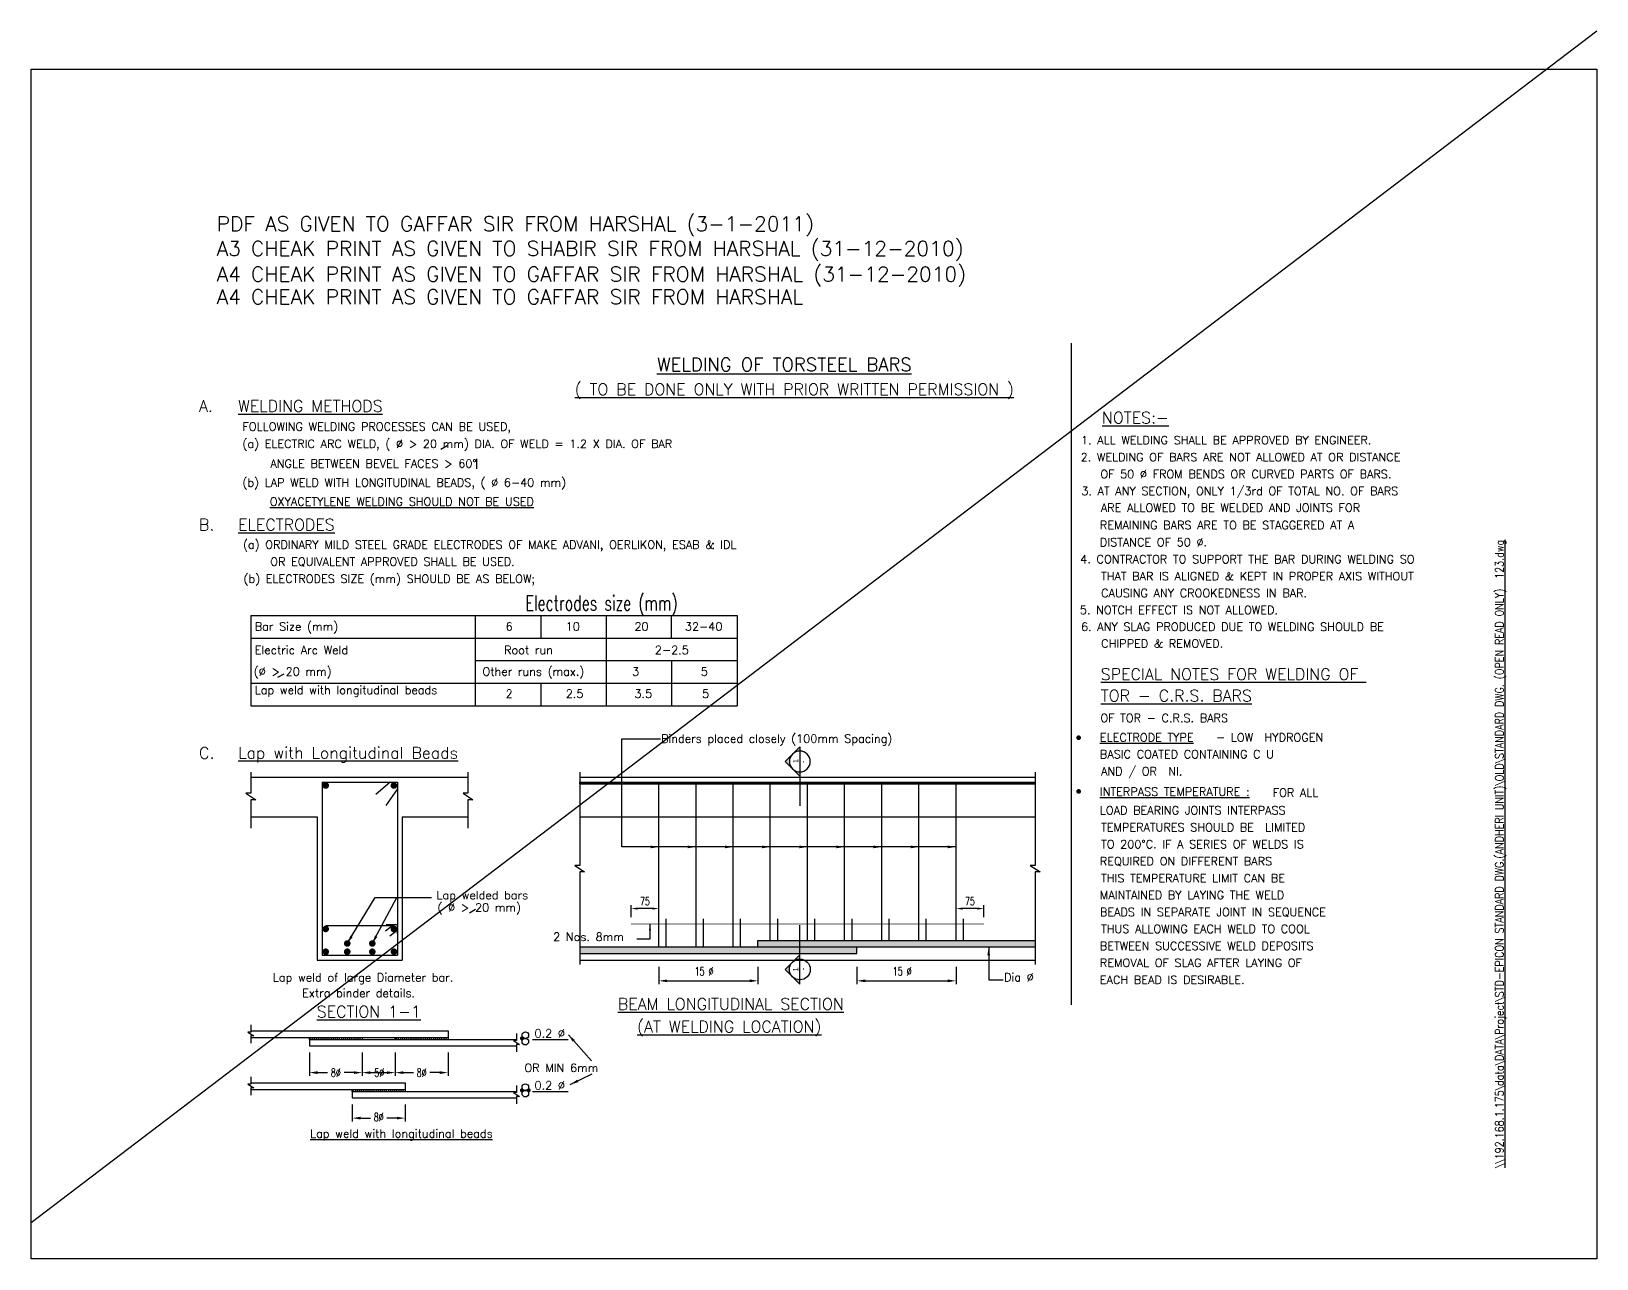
# Model space of a CAD drawing. Extents: x -69352 to 1013721, y -547461 to -186867.
# Drawn here: x 29084 to 76497, y -502330 to -465166 of the extents above; entities that cross this region are included whole.
import ezdxf
from ezdxf.enums import TextEntityAlignment as Align
from ezdxf.lldxf.tags import DXFTag

# ---------------------------------------------------------------- set-up
doc = ezdxf.new("R2010")
doc.units = 0
doc.header["$LTSCALE"] = 500
doc.header["$MEASUREMENT"] = 0
doc.header["$PDMODE"] = 35
doc.header["$PDSIZE"] = -15
doc.layers.get('DEFPOINTS').update_dxf_attribs({"color": 4})
for name, color, linetype in [('AL RCC', 1, 'Continuous'), ('S-BEAM', 4, 'Continuous'), ('S-CONCRET LINE', 4, 'Continuous'), ('S-DIM', 7, 'Continuous'), ('S-REINF', 6, 'Continuous'), ('TEXT', 4, 'Continuous')]:
    doc.layers.add(name, color=color, linetype=linetype)
doc.layers.add('hatch', color=7, linetype='Continuous', lineweight=5)
doc.styles.add('DFHGF', font='arial.ttf', dxfattribs={"width": 0.9})
doc.styles.add('ROMANC', font='simplex.shx', dxfattribs={"width": 0.8, "height": 250})
doc.styles.add('ROMAND', font='simplex.shx')
doc.styles.add('RX3', font='simplex.shx', dxfattribs={"width": 0.7})
tags = doc.linetypes.add('HIDDEN', pattern=[0.375, 0.25, -0.125]).pattern_tags.tags
tags[6:7] = [DXFTag(74, 4), DXFTag(75, 0), DXFTag(340, '0'), DXFTag(46, 1.0), DXFTag(50, 0.0), DXFTag(44, 0.0), DXFTag(45, 0.0)]
tags[4:5] = [DXFTag(74, 4), DXFTag(75, 0), DXFTag(340, '0'), DXFTag(46, 1.0), DXFTag(50, 0.0), DXFTag(44, 0.0), DXFTag(45, 0.0)]
doc.dimstyles.new('SUREN', dxfattribs={"dimtxt": 250, "dimasz": 200, "dimexe": 100, "dimexo": 200, "dimgap": 100, "dimtad": 1, "dimdec": 0, "dimtxsty": 'RX3', "dimcen": 2.5, "dimclrd": 256, "dimclre": 256, "dimclrt": 4, "dimadec": 0, "dimazin": 0, "dimtfac": 1, "dimtdec": 0, "dimtmove": 2, "dimatfit": 3, "dimfxl": 0, "dimarcsym": 0})

# ---------------------------------------------------------------- blocks, each defined once
blk = doc.blocks.new('*D1352')
at = {"layer": 'DEFPOINTS', "color": 0}
for p in [(48092.08581217389, -493292.4770687552), (51092.08581217389, -493292.4770687552), (51092.08581217389, -493917.3375812726)]:
    blk.add_point(p, dxfattribs=at)
at = {"layer": 'S-DIM', "lineweight": -2}
for p, q in [((48092.08581217389, -493492.4770687552), (48092.08581217389, -494017.3375812726)), ((51092.08581217389, -493492.4770687552), (51092.08581217389, -494017.3375812726)), ((48342.08581217389, -493917.3375812726), (50842.08581217389, -493917.3375812726))]:
    blk.add_line(p, q, dxfattribs=at)
at = {"layer": 'S-DIM'}
for points in [[(48342.08581217389, -493875.6709146059), (48342.08581217389, -493959.0042479393), (48092.08581217389, -493917.3375812726)], [(50842.08581217389, -493959.0042479393), (50842.08581217389, -493875.6709146059), (51092.08581217389, -493917.3375812726)]]:
    blk.add_solid(points, dxfattribs=at)
at = {"layer": 'S-DIM', "color": 4, "lineweight": 25, "insert": (49461.68175911823, -493627.9709056866), "char_height": 250, "attachment_point": 5, "style": 'RX3'}
blk.add_mtext('15 %%C', dxfattribs=at)
blk = doc.blocks.new('*D1345')
at = {"layer": 'DEFPOINTS', "color": 0}
for p in [(37506.46500238018, -495889.1180050417), (39106.46500238018, -495889.1180050417), (39106.46500238018, -496696.55272233)]:
    blk.add_point(p, dxfattribs=at)
at = {"layer": 'S-DIM', "lineweight": -2}
for p, q in [((37506.46500238018, -496089.1180050417), (37506.46500238018, -496796.55272233)), ((39106.46500238018, -496089.1180050417), (39106.46500238018, -496796.55272233)), ((37756.46500238018, -496696.55272233), (38056.46500238018, -496696.55272233)), ((38856.46500238018, -496696.55272233), (38556.46500238018, -496696.55272233))]:
    blk.add_line(p, q, dxfattribs=at)
at = {"layer": 'S-DIM'}
for points in [[(37756.46500238018, -496654.8860556633), (37756.46500238018, -496738.2193889967), (37506.46500238018, -496696.55272233)], [(38856.46500238018, -496738.2193889967), (38856.46500238018, -496654.8860556633), (39106.46500238018, -496696.55272233)]]:
    blk.add_solid(points, dxfattribs=at)
at = {"layer": 'S-DIM', "color": 4, "lineweight": 25, "insert": (38306.46500238018, -496696.55272233), "char_height": 250, "attachment_point": 5, "style": 'RX3'}
blk.add_mtext('{\\A1;8Ø}', dxfattribs=at)
blk = doc.blocks.new('*D1346')
at = {"layer": 'DEFPOINTS', "color": 0}
for p in [(39106.46500238018, -495889.1180050417), (40106.46500238018, -495889.1180050417), (40106.46500238018, -496696.55272233)]:
    blk.add_point(p, dxfattribs=at)
at = {"layer": 'S-DIM', "lineweight": -2}
for p, q in [((39106.46500238018, -496089.1180050417), (39106.46500238018, -496796.55272233)), ((40106.46500238018, -496089.1180050417), (40106.46500238018, -496796.55272233)), ((39356.46500238018, -496696.55272233), (39856.46500238018, -496696.55272233))]:
    blk.add_line(p, q, dxfattribs=at)
at = {"layer": 'S-DIM'}
for points in [[(39356.46500238018, -496654.8860556633), (39356.46500238018, -496738.2193889967), (39106.46500238018, -496696.55272233)], [(39856.46500238018, -496738.2193889967), (39856.46500238018, -496654.8860556633), (40106.46500238018, -496696.55272233)]]:
    blk.add_solid(points, dxfattribs=at)
at = {"layer": 'S-DIM', "color": 4, "lineweight": 25, "insert": (39622.88947422839, -496696.55272233), "char_height": 250, "attachment_point": 5, "style": 'RX3'}
blk.add_mtext('{\\A1;5Ø}', dxfattribs=at)
blk = doc.blocks.new('*D1347')
at = {"layer": 'DEFPOINTS', "color": 0}
for p in [(40106.46500238018, -495889.1180050417), (41706.46500238018, -495889.1180050417), (41706.46500238018, -496696.55272233)]:
    blk.add_point(p, dxfattribs=at)
at = {"layer": 'S-DIM', "lineweight": -2}
for p, q in [((40106.46500238018, -496089.1180050417), (40106.46500238018, -496796.55272233)), ((41706.46500238018, -496089.1180050417), (41706.46500238018, -496796.55272233)), ((40356.46500238018, -496696.55272233), (40656.46500238018, -496696.55272233)), ((41456.46500238018, -496696.55272233), (41156.46500238018, -496696.55272233))]:
    blk.add_line(p, q, dxfattribs=at)
at = {"layer": 'S-DIM'}
for points in [[(40356.46500238018, -496654.8860556633), (40356.46500238018, -496738.2193889967), (40106.46500238018, -496696.55272233)], [(41456.46500238018, -496738.2193889967), (41456.46500238018, -496654.8860556633), (41706.46500238018, -496696.55272233)]]:
    blk.add_solid(points, dxfattribs=at)
at = {"layer": 'S-DIM', "color": 4, "lineweight": 25, "insert": (40906.46500238018, -496696.55272233), "char_height": 250, "attachment_point": 5, "style": 'RX3'}
blk.add_mtext('{\\A1;8Ø}', dxfattribs=at)
blk = doc.blocks.new('*D1348')
at = {"layer": 'DEFPOINTS', "color": 0}
for p in [(38806.46500238018, -497463.474694317), (40406.46500238018, -497463.474694317), (40406.46500238018, -498073.8717850862)]:
    blk.add_point(p, dxfattribs=at)
at = {"layer": 'S-DIM', "lineweight": -2}
for p, q in [((38806.46500238018, -497663.474694317), (38806.46500238018, -498173.8717850862)), ((40406.46500238018, -497663.474694317), (40406.46500238018, -498173.8717850862)), ((39056.46500238018, -498073.8717850862), (39356.46500238018, -498073.8717850862)), ((40156.46500238018, -498073.8717850862), (39856.46500238018, -498073.8717850862))]:
    blk.add_line(p, q, dxfattribs=at)
at = {"layer": 'S-DIM'}
for points in [[(39056.46500238018, -498032.2051184195), (39056.46500238018, -498115.5384517529), (38806.46500238018, -498073.8717850862)], [(40156.46500238018, -498115.5384517529), (40156.46500238018, -498032.2051184195), (40406.46500238018, -498073.8717850862)]]:
    blk.add_solid(points, dxfattribs=at)
at = {"layer": 'S-DIM', "color": 4, "lineweight": 25, "insert": (39606.46500238018, -498043.4567918749), "char_height": 250, "attachment_point": 5, "style": 'RX3'}
blk.add_mtext('{\\A1;8Ø}', dxfattribs=at)
blk = doc.blocks.new('*D1349')
at = {"layer": 'DEFPOINTS', "color": 0}
for p in [(54092.08581217383, -493292.4770687552), (57092.08581217383, -493292.4770687552), (57092.08581217383, -493917.3375812726)]:
    blk.add_point(p, dxfattribs=at)
at = {"layer": 'S-DIM', "lineweight": -2}
for p, q in [((54092.08581217383, -493492.4770687552), (54092.08581217383, -494017.3375812726)), ((57092.08581217383, -493492.4770687552), (57092.08581217383, -494017.3375812726)), ((54342.08581217383, -493917.3375812726), (56842.08581217383, -493917.3375812726))]:
    blk.add_line(p, q, dxfattribs=at)
at = {"layer": 'S-DIM'}
for points in [[(54342.08581217383, -493875.6709146059), (54342.08581217383, -493959.0042479393), (54092.08581217383, -493917.3375812726)], [(56842.08581217383, -493959.0042479393), (56842.08581217383, -493875.6709146059), (57092.08581217383, -493917.3375812726)]]:
    blk.add_solid(points, dxfattribs=at)
at = {"layer": 'S-DIM', "color": 4, "lineweight": 25, "insert": (55461.68175911818, -493627.9709056866), "char_height": 250, "attachment_point": 5, "style": 'RX3'}
blk.add_mtext('15 %%C', dxfattribs=at)
blk = doc.blocks.new('*D1350')
at = {"layer": 'DEFPOINTS', "color": 0}
for p in [(57092.08581217383, -491729.563910887), (57092.08581217383, -492192.2354255482), (57935.83581217383, -492192.2354255482)]:
    blk.add_point(p, dxfattribs=at)
at = {"layer": 'S-BEAM', "lineweight": -2}
for p, q in [((57092.08581217383, -491992.2354255482), (57092.08581217383, -491629.563910887)), ((57935.83581217383, -491992.2354255482), (57935.83581217383, -491629.563910887)), ((57735.83581217383, -491729.563910887), (57292.08581217383, -491729.563910887))]:
    blk.add_line(p, q, dxfattribs=at)
at = {"layer": 'S-BEAM'}
for points in [[(57292.08581217383, -491696.2305775537), (57292.08581217383, -491762.8972442203), (57092.08581217383, -491729.563910887)], [(57735.83581217383, -491762.8972442203), (57735.83581217383, -491696.2305775537), (57935.83581217383, -491729.563910887)]]:
    blk.add_solid(points, dxfattribs=at)
at = {"layer": 'S-BEAM', "color": 4, "lineweight": 25, "insert": (57513.96081217383, -491504.563910887), "char_height": 250, "attachment_point": 5, "style": 'RX3'}
blk.add_mtext('75', dxfattribs=at)
blk = doc.blocks.new('*D1351')
at = {"layer": 'DEFPOINTS', "color": 0}
for p in [(47248.33581217389, -491729.5639108869), (47248.33581217389, -492192.2354255482), (48092.08581217389, -492192.2354255482)]:
    blk.add_point(p, dxfattribs=at)
at = {"layer": 'S-BEAM', "lineweight": -2}
for p, q in [((47248.33581217389, -491992.2354255482), (47248.33581217389, -491629.5639108869)), ((48092.08581217389, -491992.2354255482), (48092.08581217389, -491629.5639108869)), ((47892.08581217389, -491729.5639108869), (47448.33581217389, -491729.5639108869))]:
    blk.add_line(p, q, dxfattribs=at)
at = {"layer": 'S-BEAM'}
for points in [[(47448.33581217389, -491696.2305775536), (47448.33581217389, -491762.8972442203), (47248.33581217389, -491729.5639108869)], [(47892.08581217389, -491762.8972442203), (47892.08581217389, -491696.2305775536), (48092.08581217389, -491729.5639108869)]]:
    blk.add_solid(points, dxfattribs=at)
at = {"layer": 'S-BEAM', "color": 4, "lineweight": 25, "insert": (47670.21081217389, -491504.5639108869), "char_height": 250, "attachment_point": 5, "style": 'RX3'}
blk.add_mtext('75', dxfattribs=at)
blk = doc.blocks.new('VMS')
h = blk.add_hatch(color=256)
edge = h.paths.add_edge_path()
edge.add_line((2444311.494025844, -2889445.159647061), (2443957.940635251, -2889091.606256468))
edge.add_arc((2443604.387244658, -2889445.159647061), 500.0000000000039, 2.2168933355715126e-12, 45.00000000000239, ccw=False)
edge.add_line((2444104.387244658, -2889445.159647061), (2444311.494025844, -2889445.159647061))
edge = h.paths.add_edge_path()
edge.add_arc((2443604.387244658, -2889445.159647061), 499.9999999999908, 44.999999999999375, 89.99999999999852, ccw=False)
edge.add_line((2443957.940635251, -2889091.606256468), (2443604.387244658, -2888738.052865875))
edge.add_line((2443604.387244658, -2888738.052865875), (2443250.833854064, -2889091.606256468))
edge.add_arc((2443604.387244658, -2889445.159647061), 500.0000000000047, 89.9999999999996, 134.9999999999999, ccw=False)
edge = h.paths.add_edge_path()
edge.add_arc((2443604.387244658, -2889445.159647061), 499.9999999999964, 135.0000000000021, 180.0000000000035, ccw=False)
edge.add_line((2443250.833854064, -2889091.606256468), (2442897.280463471, -2889445.159647061))
edge.add_line((2442897.280463471, -2889445.159647061), (2443104.387244658, -2889445.159647061))
at = {"linetype": 'Continuous'}
for p, q in [((2443104.387244658, -2889445.159647061), (2444104.387244658, -2889445.159647061)), ((2444311.494025844, -2889445.159647061), (2445725.707588217, -2889445.159647061))]:
    blk.add_line(p, q, dxfattribs=at)
at = {"flags": 128}
for points in [[(2443104.387244658, -2889445.159647061, -0.1989123673796639), (2443250.833854064, -2889091.606256468), (2442897.280463471, -2889445.159647061)], [(2443604.387244658, -2888945.159647061, -0.1989123673796538), (2443957.940635251, -2889091.606256468), (2443604.387244658, -2888738.052865875), (2443250.833854064, -2889091.606256468, -0.1989123673796597)], [(2444311.494025844, -2889445.159647061), (2443957.940635251, -2889091.606256468, -0.1989123673796594), (2444104.387244658, -2889445.159647061)]]:
    blk.add_lwpolyline(points, format="xyb", close=True, dxfattribs=at)
at = {"linetype": 'Continuous'}
blk.add_circle((2443604.387244658, -2889445.159647061), 500, dxfattribs=at)
at = {"color": 2, "style": 'DFHGF', "width": 0.9}
for tag, p in [('A', (2443620.406471526, -2889419.082804428)), ('A000', (2443623.381857239, -2889721.405927858))]:
    blk.add_attdef(tag, text='', height=187.5, dxfattribs=at).set_placement(p, align=Align.CENTER)
at = {"style": 'DFHGF', "width": 0.9}
blk.add_attdef('VMS', (2443604.387244658, -2889445.159647061), '', height=0.1, dxfattribs=at)
at = {"layer": 'S-BEAM', "style": 'DFHGF', "width": 0.9}
blk.add_attdef('VMS', (2443604.387244658, -2889445.159647061), '', height=0.1, dxfattribs=at)

msp = doc.modelspace()

# ---------------------------------------------------------------- hatches: boundary and pattern name
at = {"layer": 'hatch', "lineweight": 25}
for points in [[(45693.35647628283, -487900.141992241), (59490.81514806488, -487900.141992241), (59490.81514806488, -487950.141992241), (45693.35647628283, -487950.141992241)], [(54092.0858121738, -492892.3850687553), (49592.08581217386, -492892.3850687553), (45693.35647628283, -492892.3850687552), (45693.35647628283, -493092.4310687552), (54092.0858121738, -493092.4310687552)], [(59490.81514806488, -492692.3850687553), (51092.08581217386, -492692.3850687553), (51092.08581217389, -492892.3850687553), (54092.0858121738, -492892.3850687553), (59490.81514806488, -492892.3850687553)]]:
    msp.add_hatch(color=8, dxfattribs=at).paths.add_polyline_path(points)
at = {"layer": 'S-REINF', "lineweight": 25}
h = msp.add_hatch(dxfattribs=at)
h.set_pattern_fill('ANSI31', color=256, scale=500, angle=45, style=0)
h.set_pattern_definition([(90, (34671.88503643616, -564214.2406790573), (-62.5, 3.827021247335479e-15), [])])
h.paths.add_polyline_path([(37506.46500238018, -495689.1180050417), (39106.46500238018, -495689.1180050417), (39106.46500238018, -495629.1180050417), (37506.46500238018, -495629.1180050417)])
h = msp.add_hatch(dxfattribs=at)
h.set_pattern_fill('ANSI31', color=256, scale=500, angle=45, style=0)
h.set_pattern_definition([(90, (37271.88503643616, -564214.2406790573), (-62.5, 3.827021247335479e-15), [])])
h.paths.add_polyline_path([(40106.46500238018, -495689.1180050417), (41706.46500238018, -495689.1180050417), (41706.46500238018, -495629.1180050417), (40106.46500238018, -495629.1180050417)])
h = msp.add_hatch(dxfattribs=at)
h.set_pattern_fill('ANSI31', color=256, scale=500, angle=45, style=0)
h.set_pattern_definition([(90, (35971.88503643616, -565788.5973683327), (-62.5, 3.827021247335479e-15), [])])
h.paths.add_polyline_path([(38806.46500238018, -497263.474694317), (40406.46500238018, -497263.474694317), (40406.46500238018, -497203.474694317), (38806.46500238018, -497203.474694317)])

# ---------------------------------------------------------------- linework, layer by layer
at = {"linetype": 'ByBlock', "ltscale": 0.5}
msp.add_line((60593.29389984843, -494645.1650812996), (60593.29389984843, -474610.3338010607), dxfattribs=at)
at = {"lineweight": 25}
for p, q in [((41683.07951854177, -477717.6388937553), (41492.63133447456, -477824.4638904022)), ((42563.02213236051, -478112.4101016921), (42563.02213236051, -478412.8900796068)), ((36732.43513829967, -484627.0537433838), (36541.98695423246, -484733.8787400306)), ((42540.84049971838, -491759.6167524809), (42352.3855253334, -491867.1976243032))]:
    msp.add_line(p, q, dxfattribs=at)
at = {"layer": 'AL RCC', "ltscale": 0.25}
for points in [[(35734.07940227269, -487601.4803211927), (35734.07940227269, -488234.8894745781), (35584.07940227269, -488234.8894745781), (35884.07940227269, -488434.8894745781), (35734.07940227269, -488434.8894745781), (35734.07940227269, -489294.8894745781)], [(42309.30529254074, -487601.4803211927), (42309.30529254074, -488234.8894745781), (42159.30529254074, -488234.8894745781), (42459.30529254074, -488434.8894745781), (42309.30529254074, -488434.8894745781), (42309.30529254074, -489294.8894745781)], [(45693.35647628283, -487600.8778961228), (45693.35647628283, -490421.3095304981), (45543.35647628283, -490421.3095304981), (45843.35647628283, -490621.3095304981), (45693.35647628283, -490621.3095304981), (45693.35647628283, -493419.4813581113)], [(59490.81514806488, -487600.8778961228), (59490.81514806488, -490421.3095304981), (59340.81514806488, -490421.3095304981), (59640.81514806488, -490621.3095304981), (59490.81514806488, -490621.3095304981), (59490.81514806488, -493419.4813581113)], [(35734.07940227269, -495253.8656783961), (35734.07940227269, -495467.7285859774), (35646.80189241841, -495467.7285859774), (35821.35691212697, -495584.0985991164), (35734.07940227269, -495584.0985991164), (35734.07940227269, -495804.3703316873)], [(43778.85060248764, -495513.8656783961), (43778.85060248764, -495727.7285859774), (43691.57309263336, -495727.7285859774), (43866.12811234192, -495844.0985991164), (43778.85060248764, -495844.0985991164), (43778.85060248764, -496064.3703316873)], [(35734.07940227269, -496828.2223676714), (35734.07940227269, -497042.0852752527), (35646.80189241841, -497042.0852752527), (35821.35691212697, -497158.4552883918), (35734.07940227269, -497158.4552883918), (35734.07940227269, -497378.7270209626)], [(43778.85060248764, -497088.2223676714), (43778.85060248764, -497302.0852752527), (43691.57309263336, -497302.0852752527), (43866.12811234192, -497418.4552883918), (43778.85060248764, -497418.4552883918), (43778.85060248764, -497638.7270209626)]]:
    msp.add_lwpolyline(points, dxfattribs=at)
at = {"layer": 'S-BEAM', "color": 65, "lineweight": 25}
for p, q in [((35734.07940227269, -482851.8367997183), (50461.5039602506, -482851.8367997184)), ((35734.07940227269, -482851.8367997183), (35734.07940227269, -485592.4526310841)), ((42528.74699381927, -482851.8367997183), (42528.74699381927, -485592.4526310841)), ((44511.93623542711, -482851.8367997183), (44511.93623542711, -483536.9907575598)), ((46495.12547703493, -482851.8367997183), (46495.12547703493, -485592.4526310841)), ((46495.12547703493, -482851.8367997183), (46495.12547703493, -483898.2022241728)), ((48478.31471864278, -483536.9907575598), (48478.31471864278, -482851.8367997184)), ((50461.50396025063, -482851.8367997183), (50461.50396025066, -485592.4526310841)), ((35734.07940227269, -483536.9907575598), (50461.50396025063, -483536.9907575598)), ((42528.74699381924, -484222.1447154012), (50461.50396025063, -484222.1447154012)), ((48478.31471864281, -484222.1447154012), (48478.31471864275, -485592.4526310841)), ((35734.07940227269, -484907.2986732427), (50461.50396025063, -484907.2986732427)), ((44511.93623542711, -484907.2986732427), (44511.93623542709, -485592.4526310841)), ((35734.07940227269, -485592.4526310841), (50461.50396025066, -485592.4526310841)), ((45693.35647628283, -487900.141992241), (59490.81514806488, -487900.141992241)), ((45693.35647628283, -487950.141992241), (59490.81514806488, -487950.141992241)), ((45693.35647628283, -492892.3850687552), (51092.08581217389, -492892.3850687553)), ((45693.35647628283, -493092.4310687552), (54092.0858121738, -493092.4310687552)), ((51092.08581217386, -492692.3850687553), (59490.81514806488, -492692.3850687553)), ((51092.08581217386, -492892.3850687553), (51092.0858121738, -492692.3850687553)), ((51092.08581217386, -492892.3850687553), (54092.0858121738, -492892.3850687553)), ((54092.08581217383, -492892.3850687553), (59490.81514806488, -492892.3850687553)), ((54092.0858121738, -493092.4310687552), (54092.0858121738, -492892.3850687552)), ((45693.35647628283, -493292.4770687552), (59490.81514806488, -493292.4770687552))]:
    msp.add_line(p, q, dxfattribs=at)
at = {"layer": 'S-BEAM', "lineweight": 25}
for p, q in [((35734.07940227269, -487750.141992241), (42309.30529254074, -487750.141992241)), ((45693.35647628283, -487750.141992241), (59490.81514806488, -487750.141992241)), ((48092.08581217389, -492892.3850687553), (48092.08581217389, -487950.141992241)), ((49217.08581217387, -492892.3850687553), (49217.08581217387, -487950.141992241)), ((50342.08581217387, -492892.3850687553), (50342.08581217387, -487950.141992241)), ((51467.08581217386, -492692.3850687553), (51467.08581217386, -487950.141992241)), ((52592.08581217386, -492692.3850687553), (52592.08581217386, -487950.141992241)), ((53717.08581217384, -492692.3850687553), (53717.08581217384, -487950.141992241)), ((54842.08581217384, -492692.3850687553), (54842.08581217384, -487950.141992241)), ((55967.08581217383, -492692.3850687553), (55967.08581217383, -487950.141992241)), ((57092.08581217383, -492692.3850687553), (57092.08581217383, -487950.141992241)), ((35734.07940227269, -488951.786581067), (37744.69051648192, -488951.786581067)), ((37744.69051648192, -488951.786581067), (37744.69051648192, -493292.4770687552)), ((40321.0902683045, -488951.786581067), (42309.30529254074, -488951.786581067)), ((40321.0902683045, -488951.786581067), (40321.0902683045, -493292.4770687552)), ((48317.08581217389, -492892.3850687553), (48317.08581217389, -492042.2354255482)), ((49442.08581217387, -492892.3850687553), (49442.08581217387, -492042.2354255482)), ((50567.08581217387, -492892.3850687553), (50567.08581217387, -492042.2354255482)), ((51692.08581217386, -492692.3850687553), (51692.08581217386, -492042.2354255482)), ((52817.08581217386, -492692.3850687553), (52817.08581217386, -492042.2354255482)), ((53942.08581217384, -492692.3850687553), (53942.08581217384, -492042.2354255482)), ((55067.08581217384, -492692.3850687553), (55067.08581217384, -492042.2354255482)), ((56192.08581217383, -492692.3850687553), (56192.08581217383, -492042.2354255482)), ((57317.08581217383, -492692.3850687553), (57317.08581217383, -492042.2354255482)), ((37744.69051648192, -493292.4770687552), (40321.0902683045, -493292.4770687552)), ((35734.07940227269, -495428.8720050417), (41706.46500238015, -495428.8720050417)), ((35734.07940227269, -495429.0720050417), (41706.46500238015, -495429.0720050417)), ((35734.07940227269, -495429.0920050417), (41706.46500238015, -495429.0920050417)), ((35734.07940227269, -495429.0980050417), (41706.46500238015, -495429.0980050417)), ((35734.07940227269, -495429.1180050417), (41706.46500238015, -495429.1180050417)), ((41706.46500238015, -495428.8720050417), (41706.46500238018, -495629.1180050417)), ((35734.07940227269, -495629.1180050417), (41706.46500238018, -495629.1180050417)), ((37506.46500238018, -495689.1180050417), (43778.85060248764, -495689.1180050417)), ((37506.46500238018, -495689.1180050417), (37506.46500238018, -495889.1180050417)), ((37506.46500238018, -495889.1180050417), (43778.85060248764, -495889.1180050417)), ((44261.37967357026, -495689.1180050417), (45348.03882746013, -495689.1180050417)), ((35734.07940227269, -497003.228694317), (40406.46500238015, -497003.228694317)), ((35734.07940227269, -497003.428694317), (40406.46500238015, -497003.428694317)), ((35734.07940227269, -497003.448694317), (40406.46500238015, -497003.448694317)), ((35734.07940227269, -497003.454694317), (40406.46500238015, -497003.454694317)), ((35734.07940227269, -497003.474694317), (40406.46500238015, -497003.474694317)), ((35734.07940227269, -497203.474694317), (40406.46500238018, -497203.474694317)), ((38806.46500238018, -497263.474694317), (43778.85060248764, -497263.474694317)), ((38806.46500238018, -497263.474694317), (38806.46500238018, -497463.474694317)), ((40406.46500238015, -497003.228694317), (40406.46500238018, -497203.474694317)), ((44261.37967357026, -497263.474694317), (45348.03882746013, -497263.474694317)), ((38806.46500238018, -497463.474694317), (43778.85060248764, -497463.474694317))]:
    msp.add_line(p, q, dxfattribs=at)
at = {"layer": 'S-BEAM', "color": 3, "linetype": 'HIDDEN', "lineweight": 25, "ltscale": 3}
msp.add_line((45693.35647628283, -488950.141992241), (59490.81514806488, -488950.141992241), dxfattribs=at)
at = {"layer": 'S-BEAM', "lineweight": 25}
msp.add_lwpolyline([(45693.35647628283, -487900.141992241), (59490.81514806488, -487900.141992241), (59490.81514806488, -487950.141992241), (45693.35647628283, -487950.141992241)], close=True, dxfattribs=at)
at = {"layer": 'S-BEAM', "lineweight": 25, "const_width": 20}
msp.add_lwpolyline([(57935.83581217383, -492192.2354255482), (47248.3358121739, -492192.2354255482)], dxfattribs=at)
at = {"layer": 'S-BEAM', "color": 65, "lineweight": 25, "const_width": 60}
for points in [[(43911.65176393847, -495659.1180050417, 1), (43971.65176393847, -495659.1180050417, 1)], [(43911.65176393847, -497233.4756947123, 1), (43971.65176393847, -497233.4756947123, 1)], [(44182.51339445885, -497233.4756947123, -1), (44122.51339445885, -497233.4756947123, -1)]]:
    msp.add_lwpolyline(points, format="xyb", close=True, dxfattribs=at)
at = {"layer": 'S-BEAM', "color": 65, "lineweight": 25}
for centre in [(44047.08257919866, -495559.1218754143), (44046.5793264192, -495759.1172960755), (44046.97666538635, -497133.4756956284), (44047.08257919866, -497333.4756233706)]:
    msp.add_circle(centre, 100, dxfattribs=at)
at = {"layer": 'S-CONCRET LINE'}
msp.add_line((76497.23075834625, -465166.1174003786), (29083.53940730749, -501248.1956097287), dxfattribs=at)
msp.add_lwpolyline([(29083.53940730747, -466316.7103711273), (76497.23075834625, -466316.7103711273), (76497.23075834627, -502330.3885011513), (29083.53940730749, -502330.3885011513)], close=True, dxfattribs=at)
at = {"layer": 'S-DIM', "lineweight": 25}
msp.add_line((46967.08581217389, -486594.1660021698), (48140.78436127111, -486594.1660021698), dxfattribs=at)
at = {"layer": 'S-REINF', "lineweight": 25}
for p, q in [((37894.69051648192, -487900.141992241), (40171.0902683045, -487900.141992241)), ((37894.69051648192, -487900.141992241), (37894.69051648192, -493142.4770687552)), ((39957.0019738836, -487900.141992241), (39516.90387662999, -488273.3860962235)), ((40171.0902683045, -488098.558991912), (39819.00511288036, -488605.3244916097)), ((40171.0902683045, -487900.141992241), (40171.0902683045, -493142.4770687552)), ((38003.53884141114, -492245.5977782385), (40071.80267776428, -492245.5977782385)), ((40032.52531645253, -492244.6146081754), (39812.28106901089, -492415.4084303147)), ((40162.33056941738, -492396.23377997), (39942.08632197573, -492567.0276021094)), ((37894.69051648192, -493142.4770687552), (40171.0902683045, -493142.4770687552)), ((37506.46500238018, -495689.1180050417), (37506.46500238018, -495629.1180050417)), ((39106.46500238018, -495629.1180050417), (39106.46500238018, -495689.1180050417)), ((40106.46500238018, -495689.1180050417), (40106.46500238018, -495629.1180050417)), ((41706.46500238018, -495629.1180050417), (41706.46500238018, -495689.1180050417)), ((38806.46500238018, -497263.474694317), (38806.46500238018, -497203.474694317)), ((40406.46500238018, -497203.474694317), (40406.46500238018, -497263.474694317))]:
    msp.add_line(p, q, dxfattribs=at)
at = {"layer": 'S-REINF', "const_width": 100}
for points in [[(37951.04347823169, -488003.637677983, -1), (38051.04347823169, -488003.637677983, -1)], [(40014.60729770751, -488003.637677983, -1), (40114.60729770751, -488003.637677983, -1)], [(37951.04347823169, -492346.2037428022, -1), (38051.04347823169, -492346.2037428022, -1)], [(40014.60729770751, -492346.2037428022, -1), (40114.60729770751, -492346.2037428022, -1)], [(37951.04347823169, -493035.6329171123, -1), (38051.04347823169, -493035.6329171123, -1)], [(38603.4904337561, -492785.7922097324, -1), (38703.4904337561, -492785.7922097324, -1)], [(38603.4904337561, -493035.6329171123, -1), (38703.4904337561, -493035.6329171123, -1)], [(39362.29035103031, -492785.7922097324, -1), (39462.29035103031, -492785.7922097324, -1)], [(39362.29035103031, -493035.6329171123, -1), (39462.29035103031, -493035.6329171123, -1)], [(40018.00731245957, -493035.6329171123, -1), (40118.00731245957, -493035.6329171123, -1)]]:
    msp.add_lwpolyline(points, format="xyb", close=True, dxfattribs=at)
at = {"layer": 'S-REINF', "lineweight": 25}
msp.add_lwpolyline([(39828.7986635884, -492214.4363222015), (40134.99219414515, -492214.4363222015, -0.414213562373095), (40164.99219414515, -492244.4363222015), (40164.99219414515, -492493.8242519162)], format="xyb", dxfattribs=at)
at = {"layer": 'TEXT', "ltscale": 0.5, "const_width": 71.42824866411618}
for points in [[(60769.40634772263, -486555.8975592087, -1), (60840.83459638675, -486555.8975592087, -1)], [(60770.44572798617, -488181.1939721866, -1), (60841.87397665028, -488181.1939721866, -1)]]:
    msp.add_lwpolyline(points, format="xyb", close=True, dxfattribs=at)

# ---------------------------------------------------------------- block references
ref = msp.add_blockref('VMS', (-1769744.77893878, 1053679.107542173), dxfattribs=dict(xscale=-0.6306073204726207, yscale=0.6306073204726207, zscale=0.6306073204726208, rotation=90.00000000000229))
ref.add_attrib('VMS', '1', dxfattribs={"height": 157.6518301181551, "rotation": 90.00000000057841, "style": 'DFHGF', "width": 0.9}).set_placement((52360.49083889762, -487260.8993052496), align=Align.BOTTOM_CENTER)
ref.add_attrib('A000', '-', dxfattribs={"color": 0, "height": 157.6518301181551, "rotation": 90.00000000057841, "style": 'DFHGF', "width": 0.9}).set_placement((52534.69376582158, -487287.7823198814), align=Align.CENTER)
ref.add_attrib('VMS', '1', (52360.49083889776, -487275.7455652092), dxfattribs={"layer": 'S-BEAM', "height": 0.06306073204726206, "rotation": 90.00000000057841, "style": 'DFHGF', "width": 0.9})
ref = msp.add_blockref('VMS', (-1769744.77893878, -2034526.169628391), dxfattribs=dict(xscale=0.6306073204726207, yscale=0.6306073204726207, zscale=0.6306073204726207, rotation=89.99999999999767))
ref.add_attrib('VMS', '1', dxfattribs={"height": 157.6518301181551, "rotation": 89.99999999942156, "style": 'DFHGF', "width": 0.9}).set_placement((52360.49083889776, -493571.3546929695), align=Align.BOTTOM_CENTER)
ref.add_attrib('A000', '-', dxfattribs={"color": 0, "height": 157.6518301181551, "rotation": 89.99999999942156, "style": 'DFHGF', "width": 0.9}).set_placement((52534.69376582158, -493559.376551226), align=Align.CENTER)
ref.add_attrib('VMS', '1', (52360.49083889776, -493571.3546929695), dxfattribs={"layer": 'S-BEAM', "height": 0.06306073204726206, "rotation": 89.99999999942156, "style": 'DFHGF', "width": 0.9})

# ---------------------------------------------------------------- texts
at = {"lineweight": 25}
for s, height, style, p in [('PDF AS GIVEN TO GAFFAR SIR FROM HARSHAL (3-1-2011)', 450, 'RX3', (34697.61968143786, -471219.5103241289)), ('A3 CHEAK PRINT AS GIVEN TO SHABIR SIR FROM HARSHAL (31-12-2010)', 450, 'RX3', (34697.61968143786, -471966.385203273)), ('A4 CHEAK PRINT AS GIVEN TO GAFFAR SIR FROM HARSHAL (31-12-2010)', 450, 'RX3', (34697.61968143786, -472744.1687118126)), ('A4 CHEAK PRINT AS GIVEN TO GAFFAR SIR FROM HARSHAL', 450, 'RX3', (34697.61968143786, -473428.9027062872)), ('%%UWELDING OF TORSTEEL BARS', 400, 'ROMAND', (48034.29203285278, -475452.7258316011)), ('%%U( TO BE DONE ONLY WITH PRIOR WRITTEN PERMISSION )', 350, 'ROMAND', (45542.21678919911, -476179.9886374014)), ('A.', 350, 'ROMAND', (34161.6939451522, -476687.1013637678)), ('%%UWELDING METHODS', 350, 'ROMAND', (35345.04971070091, -476687.1013637678)), ('%%UNOTES:-', 350, 'ROMAND', (61513.89536501173, -477042.2554276912)), ('FOLLOWING WELDING PROCESSES CAN BE USED,', 250, 'RX3', (35479.40061074744, -477260.1286484182)), ('1. ALL WELDING SHALL BE APPROVED BY ENGINEER.', 250, 'RX3', (60877.63348796606, -477670.1936082371)), ('(a) ELECTRIC ARC WELD, ( %%C > 20 mm) DIA. OF WELD = 1.2 X DIA. OF BAR', 250, 'RX3', (35479.40061074744, -477780.9899232354)), ('ANGLE BETWEEN BEVEL FACES > 60%%D', 250, 'RX3', (36325.9115737485, -478380.0028594065)), ('2. WELDING OF BARS ARE NOT ALLOWED AT OR DISTANCE', 250, 'RX3', (60865.86167502357, -478184.8856285078)), ('(b) LAP WELD WITH LONGITUDINAL BEADS, ( %%C 6-40 mm)', 250, 'RX3', (35479.40061074744, -478954.8801227162)), ('OF 50 %%C FROM BENDS OR CURVED PARTS OF BARS.', 250, 'RX3', (61462.53904184385, -478698.0170554445)), ('%%UOXYACETYLENE WELDING SHOULD NOT BE USED', 250, 'RX3', (36303.98895045747, -479531.7314691206)), ('3. AT ANY SECTION, ONLY 1/3rd OF TOTAL NO. OF BARS', 250, 'RX3', (60887.855961561, -479211.0132072351)), ('ARE ALLOWED TO BE WELDED AND JOINTS FOR ', 250, 'RX3', (61478.94408513108, -479716.3915817287)), ('B.', 350, 'ROMAND', (34161.6939451522, -480279.6115601875)), ('%%UELECTRODES', 350, 'ROMAND', (35348.76067889501, -480281.7612197292)), ('REMAINING BARS ARE TO BE STAGGERED AT A ', 250, 'RX3', (61449.99873802037, -480242.9161926851)), ('(a) ORDINARY MILD STEEL GRADE ELECTRODES OF MAKE ADVANI, OERLIKON, ESAB & IDL', 250, 'RX3', (35494.72693512864, -480834.5899121636)), ('DISTANCE OF 50 %%C.', 250, 'RX3', (61448.97317621857, -480761.737055533)), ('OR EQUIVALENT APPROVED SHALL BE USED.', 250, 'RX3', (36321.40308445985, -481350.1734189427)), ('4. CONTRACTOR TO SUPPORT THE BAR DURING WELDING SO ', 250, 'RX3', (60855.39274152255, -481275.8600953719)), ('(b) ELECTRODES SIZE (mm) SHOULD BE AS BELOW;', 250, 'RX3', (35512.25953829523, -481867.6403314007)), ('THAT BAR IS ALIGNED & KEPT IN PROPER AXIS WITHOUT', 250, 'RX3', (61484.91056178062, -481790.154819618)), ('CAUSING ANY CROOKEDNESS IN BAR.', 250, 'RX3', (61489.61860013066, -482300.6588171575)), ('5. NOTCH EFFECT IS NOT ALLOWED.', 250, 'RX3', (60843.11555273752, -482812.2518161314)), ('Bar Size (mm)', 250, 'RX3', (35850.23554433089, -483313.6608384262)), ('6', 250, 'RX3', (43450.45141279975, -483313.6608384262)), ('10', 250, 'RX3', (45271.01858597553, -483313.6608384262)), ('20', 250, 'RX3', (47352.15436467862, -483313.6608384262)), ('32-40', 250, 'RX3', (48880.77309572393, -483313.6608384262)), ('6. ANY SLAG PRODUCED DUE TO WELDING SHOULD BE', 250, 'RX3', (60878.45528028815, -483321.0595078049)), ('CHIPPED & REMOVED.', 250, 'RX3', (61489.61860013066, -483828.8706147991)), ('Electric Arc Weld', 250, 'RX3', (35850.23554433089, -484025.0873696387)), ('Root run', 250, 'RX3', (43403.16407222814, -484025.0873696387)), ('2-2.5', 250, 'RX3', (47970.10904236745, -484025.0873696387)), ('(%%C > 20 mm)', 250, 'RX3', (35821.94641524761, -484676.9740424544)), ('Other runs (max.)', 250, 'RX3', (42749.80415498071, -484676.9740424544)), ('3', 250, 'RX3', (47280.25057615094, -484676.9740424544)), ('5', 250, 'RX3', (49364.01260306659, -484676.9740424544)), ('%%USPECIAL NOTES FOR WELDING OF ', 350, 'ROMAND', (61477.90613528708, -484807.7672710271)), ('Lap weld with longitudinal beads', 250, 'RX3', (35850.23554433089, -485235.9726405285)), ('2', 250, 'RX3', (43450.45141279975, -485347.4614403225)), ('2.5', 250, 'RX3', (45271.01858597553, -485347.4614403225)), ('3.5', 250, 'RX3', (47352.15436467862, -485347.4614403225)), ('5', 250, 'RX3', (49402.83243323163, -485347.4614403225)), ('%%UTOR - C.R.S. BARS', 350, 'ROMAND', (61477.90613528708, -485456.4471736683)), ('OF TOR - C.R.S. BARS', 250, 'RX3', (61463.45709895593, -486083.39114805)), ('Binders placed closely (100mm Spacing)', 250, 'RX3', (48157.26486508707, -486707.6641370372)), ('%%UELECTRODE TYPE', 250, 'RX3', (61450.18050056649, -486671.1522894696)), ('- LOW  HYDROGEN', 250, 'RX3', (64967.17935858211, -486671.1522894696)), ('C.', 350, 'ROMAND', (34161.6939451522, -487192.565090083)), ('%%ULap with Longitudinal Beads', 350, 'ROMAND', (35348.51078673347, -487189.1769817743)), ('BASIC COATED CONTAINING C U ', 250, 'RX3', (61449.83537668764, -487180.8340062914)), ('AND / OR  NI.', 250, 'RX3', (61485.12104742171, -487696.8485912067)), ('%%UINTERPASS TEMPERATURE :', 250, 'RX3', (61449.563403907, -488315.3258199855)), ('FOR ALL', 250, 'RX3', (66684.1001004464, -488344.2382233199)), ('LOAD BEARING JOINTS INTERPASS', 250, 'RX3', (61449.38517510405, -488879.0132463351)), ('TEMPERATURES SHOULD BE  LIMITED', 250, 'RX3', (61486.0293946499, -489393.7052666059)), ('TO 200%%DC. IF A SERIES OF WELDS IS', 250, 'RX3', (61485.88736753305, -489906.8366935425)), ('REQUIRED ON DIFFERENT BARS', 250, 'RX3', (61448.98227726776, -490419.8328453331)), ('THIS TEMPERATURE LIMIT CAN BE', 250, 'RX3', (61485.01151911757, -490934.1275695792)), ('Lap welded bars', 250, 'RX3', (41357.99190986824, -491447.7014320274)), ('MAINTAINED BY LAYING THE WELD', 250, 'RX3', (61450.15515365731, -491444.6315671187)), ('( %%C > 20 mm)', 250, 'RX3', (41388.16289975138, -491821.2844065956)), ('BEADS IN SEPARATE JOINT IN SEQUENCE', 250, 'RX3', (61450.79550202536, -491959.7691395397)), ('2 Nos. 8mm', 250, 'RX3', (44889.7469252275, -492707.3086198994)), ('THUS ALLOWING EACH WELD TO COOL', 250, 'RX3', (61485.28187718277, -492470.2288227594)), ('BETWEEN SUCCESSIVE WELD DEPOSITS', 250, 'RX3', (61449.56807663152, -492984.5367222781)), ('REMOVAL OF SLAG AFTER LAYING OF', 250, 'RX3', (61450.21572519257, -493496.5261665138)), ('Lap weld of large Diameter bar.', 250, 'RX3', (36400.88802619443, -493939.7042087439)), ('Dia %%C', 250, 'RX3', (58547.03077714438, -493933.811889665)), ('EACH BEAD IS DESIRABLE.', 250, 'RX3', (61449.56804504537, -494012.2465706578)), ('Extra binder details.', 250, 'RX3', (37287.69953663886, -494411.2380366916)), ('%%UBEAM LONGITUDINAL SECTION', 350, 'ROMAND', (46850.59350215823, -494793.6610865132)), ('%%USECTION 1-1', 350, 'ROMAND', (37731.09860460185, -495023.9717504613)), ('0.2 %%C', 250, 'RX3', (44324.51948627857, -495632.5481518852)), ('%%U(AT WELDING LOCATION)', 350, 'ROMAND', (47432.62730578128, -495477.7957968108)), ('OR MIN 6mm', 250, 'RX3', (44018.44455732782, -496677.2321199295)), ('0.2 %%C', 250, 'RX3', (44324.51948627857, -497206.9048411605)), ('%%ULap weld with longitudinal beads', 250, 'RX3', (37527.9990776348, -498666.7637454811))]:
    msp.add_text(s, height=height, dxfattribs=dict(at, style=style)).set_placement(p)
at = {"linetype": 'Continuous', "style": 'ROMANC', "width": 0.8500000030809133}
msp.add_text('%%U\\\\192.168.1.175\\data\\DATA\\Project\\STD-EPICON STANDARD DWG.(ANDHERI UNIT)\\OLD\\STANDARD DWG. (OPEN READ ONLY)  123.dwg', height=250, rotation=90, dxfattribs=at).set_placement((73674.99583711529, -499578.6248383676))
at = {"lineweight": 25, "style": 'RX3', "width": 0.7}
msp.add_text('Electrodes size (mm)', height=450, dxfattribs=at).set_placement((44052.52981961968, -482703.3057289096))

# ---------------------------------------------------------------- dimensions: what is measured, and where the dimension line sits
at = {"layer": 'S-BEAM', "color": 65, "lineweight": 25}
for base, p1, p2, picture, middle in [((47248.33581217389, -491729.5639108869), (48092.08581217389, -492192.2354255482), (47248.33581217389, -492192.2354255482), '*D1351', (47670.21081217389, -491504.5639108869)), ((57092.08581217383, -491729.563910887), (57935.83581217383, -492192.2354255482), (57092.08581217383, -492192.2354255482), '*D1350', (57513.96081217383, -491504.563910887))]:
    dim = msp.add_linear_dim(base=base, p1=p1, p2=p2, text='75', dimstyle='SUREN', override={"dimfxl": 0.15, "dimarcsym": 1}, dxfattribs=at)
    dim.commit()
    dim.dimension.update_dxf_attribs({"geometry": picture, "text_midpoint": middle})
at = {"layer": 'S-DIM', "color": 65, "lineweight": 25}
for base, p1, p2, text, override, picture, middle in [((51092.08581217389, -493917.3375812726), (48092.08581217389, -493292.4770687552), (51092.08581217389, -493292.4770687552), '15 %%C', {"dimasz": 250, "dimtad": 0, "dimfxl": 0.15, "dimarcsym": 1}, '*D1352', (49461.68175911823, -493627.9709056866)), ((57092.08581217383, -493917.3375812726), (54092.08581217383, -493292.4770687552), (57092.08581217383, -493292.4770687552), '15 %%C', {"dimasz": 250, "dimtad": 0, "dimfxl": 0.15, "dimarcsym": 1}, '*D1349', (55461.68175911818, -493627.9709056866)), ((40106.46500238018, -496696.55272233), (39106.46500238018, -495889.1180050417), (40106.46500238018, -495889.1180050417), '{\\A1;5Ø}', {"dimasz": 250, "dimtad": 0, "dimfxl": 0.15}, '*D1346', (39622.88947422839, -496696.55272233)), ((40406.46500238018, -498073.8717850862), (38806.46500238018, -497463.474694317), (40406.46500238018, -497463.474694317), '{\\A1;8Ø}', {"dimasz": 250, "dimtad": 0, "dimfxl": 0.15, "dimarcsym": 1}, '*D1348', (39606.46500238018, -498043.4567918749))]:
    dim = msp.add_linear_dim(base=base, p1=p1, p2=p2, text=text, dimstyle='SUREN', override=override, dxfattribs=at)
    dim.commit()
    dim.dimension.update_dxf_attribs({"geometry": picture, "text_midpoint": middle, "dimtype": 160})
for base, p1, p2, picture, middle in [((39106.46500238018, -496696.55272233), (37506.46500238018, -495889.1180050417), (39106.46500238018, -495889.1180050417), '*D1345', (38306.46500238018, -496696.55272233)), ((41706.46500238018, -496696.55272233), (40106.46500238018, -495889.1180050417), (41706.46500238018, -495889.1180050417), '*D1347', (40906.46500238018, -496696.55272233))]:
    dim = msp.add_linear_dim(base=base, p1=p1, p2=p2, text='{\\A1;8Ø}', dimstyle='SUREN', override={"dimasz": 250, "dimtad": 0, "dimfxl": 0.15, "dimarcsym": 1}, dxfattribs=at)
    dim.commit()
    dim.dimension.update_dxf_attribs({"geometry": picture, "text_midpoint": middle})

# ---------------------------------------------------------------- leaders
at = {"layer": 'S-BEAM', "color": 65, "lineweight": 25}
for points, override in [([(54842.08581217384, -489862.1828907719), (53717.08581217384, -489862.1828907719)], {"dimasz": 250, "dimtad": 0, "dimfxl": 0.15, "dimarcsym": 1}), ([(47821.6848348737, -492192.2354255482), (47821.6848348737, -492653.7965841592), (47425.123638192, -492653.7965841592)], {"dimgap": 100, "dimtad": 0, "dimfxl": 0.15, "dimarcsym": 1}), ([(58081.39814318156, -492892.3850687553), (58081.39814318156, -493884.0661275834), (58521.73060337685, -493884.0661275834)], {"dimasz": 250, "dimtad": 0, "dimfxl": 0.15, "dimarcsym": 1})]:
    msp.add_leader(points, dimstyle='SUREN', override=override, dxfattribs=at)
at = {"layer": 'S-DIM', "color": 65, "lineweight": 25}
for points, override in [([(48092.08581217389, -489862.1828907719), (46967.08581217389, -489862.1828907719), (46967.08581217389, -486594.1660021698)], {"dimasz": 250, "dimtad": 0, "dimfxl": 0.15, "dimarcsym": 1}), ([(49217.08581217387, -489862.1828907719), (48092.08581217389, -489862.1828907719)], {"dimasz": 250, "dimtad": 0, "dimfxl": 0.15, "dimarcsym": 1}), ([(50342.08581217387, -489862.1828907719), (49217.08581217387, -489862.1828907719)], {"dimasz": 250, "dimtad": 0, "dimfxl": 0.15, "dimarcsym": 1}), ([(51467.08581217386, -489862.1828907719), (50342.08581217387, -489862.1828907719)], {"dimasz": 250, "dimtad": 0, "dimfxl": 0.15, "dimarcsym": 1}), ([(52592.08581217386, -489862.1828907719), (51467.08581217386, -489862.1828907719)], {"dimasz": 250, "dimtad": 0, "dimfxl": 0.15, "dimarcsym": 1}), ([(53717.08581217384, -489862.1828907719), (52592.08581217386, -489862.1828907719)], {"dimasz": 250, "dimtad": 0, "dimfxl": 0.15, "dimarcsym": 1}), ([(55967.08581217383, -489862.1828907719), (54842.08581217384, -489862.1828907719)], {"dimasz": 250, "dimtad": 0, "dimfxl": 0.15, "dimarcsym": 1}), ([(57092.08581217383, -489862.1828907719), (55967.08581217383, -489862.1828907719)], {"dimasz": 250, "dimtad": 0, "dimfxl": 0.15, "dimarcsym": 1}), ([(38653.4904337561, -492785.7922097324), (39497.97830645058, -491391.6414811437), (41203.94289644265, -491391.6414811437)], {"dimasz": 250, "dimtad": 0, "dimfxl": 0.15, "dimarcsym": 1}), ([(39412.29035103031, -492785.7922097324), (40153.64743033487, -491391.6414811437)], {"dimasz": 250, "dimgap": 100, "dimtad": 0, "dimfxl": 0.15, "dimarcsym": 1}), ([(45349.50213714769, -495547.7393174355), (46049.92607878787, -496343.6242047951)], {"dimasz": 250, "dimtad": 0, "dimfxl": 0.15, "dimarcsym": 1}), ([(45408.71238134858, -497057.675522325), (46071.74122872749, -496732.2540586732)], {"dimasz": 250, "dimtad": 0, "dimfxl": 0.15, "dimarcsym": 1})]:
    msp.add_leader(points, dimstyle='SUREN', override=override, dxfattribs=at)

doc.saveas('drawing.dxf')
